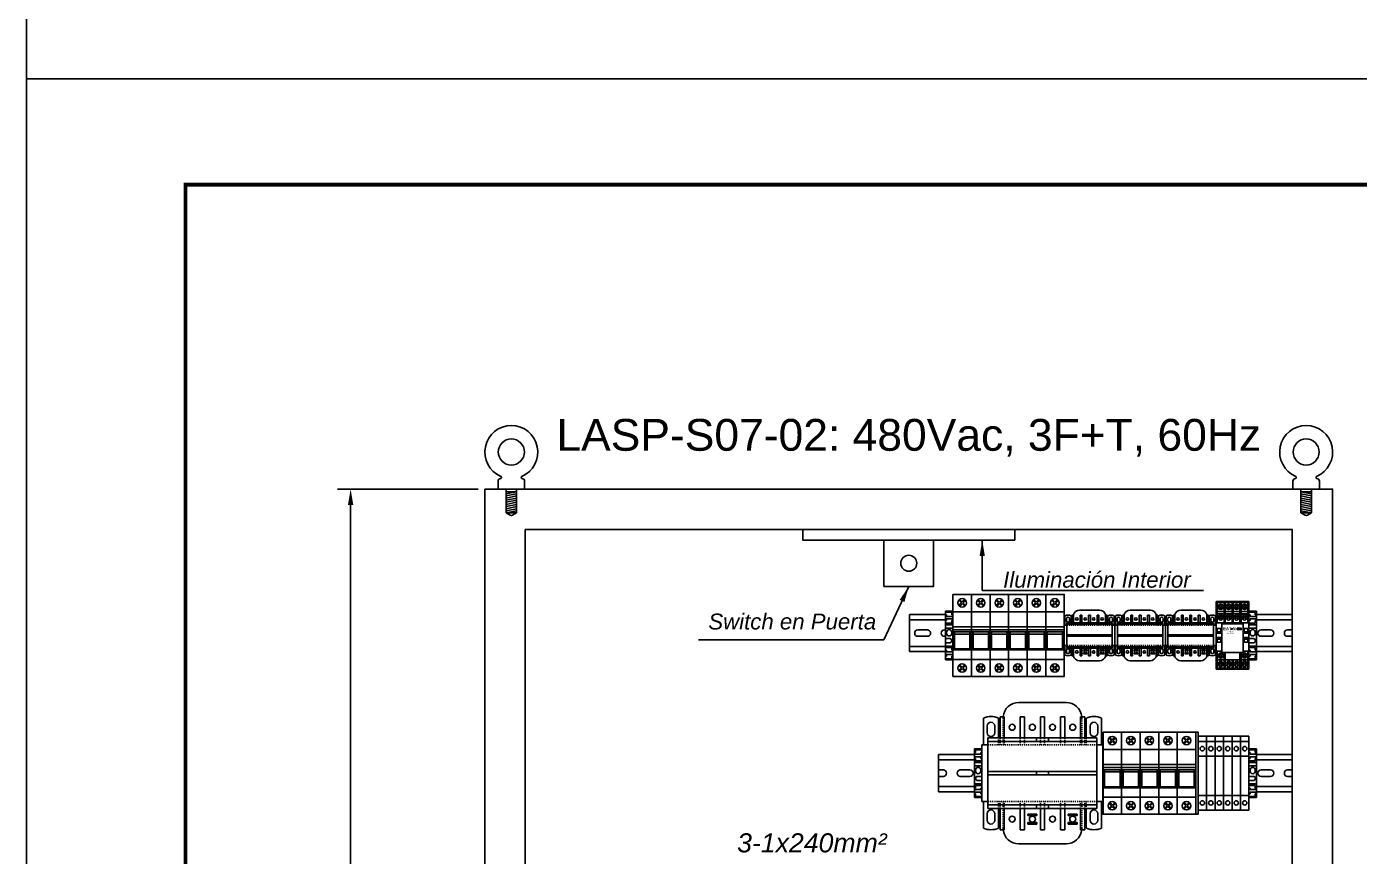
# Model space of a CAD drawing. Header units: millimetres. Extents: x 0 to 840, y -1485 to 297.
# Drawn here: x 0 to 125.8, y -370.4 to -292.1 of the extents above; entities that cross this region are included whole.
import ezdxf

# ---------------------------------------------------------------- set-up
doc = ezdxf.new("R2010")
doc.units = ezdxf.units.MM
doc.linetypes.add('HIDDEN', pattern=[0.2, 0.1, -0.1])
for name, color, linetype in [('DEFAULT_2', 8, 'HIDDEN'), ('L_COTAS', 2, 'Continuous'), ('MEMBRETE', 7, 'Continuous')]:
    doc.layers.add(name, color=color, linetype=linetype)
doc.styles.get("Standard").update_dxf_attribs({"font": 'arial.ttf'})
doc.styles.add('TEXTOS', font='ariali.ttf')
doc.dimstyles.new('FLECHA_ESC50', dxfattribs={"dimscale": 0.05, "dimtxt": 1.8, "dimasz": 2, "dimexe": 2, "dimexo": 4, "dimgap": 1, "dimtad": 1, "dimzin": 4, "dimdsep": 46, "dimtxsty": 'TEXTOS', "dimcen": 0, "dimclrd": 256, "dimclre": 256, "dimclrt": 2, "dimadec": 0, "dimazin": 0, "dimtfac": 1, "dimtdec": 4, "dimtmove": 1, "dimatfit": 3, "dimfxl": 1, "dimtvp": 1, "dimtolj": 1, "dimtzin": 0, "dimarcsym": 0})
doc.dimstyles.new('ISO-25$0', dxfattribs={"dimscale": 0, "dimtxt": 30, "dimasz": 25, "dimexe": 10, "dimexo": 20, "dimtad": 0, "dimtoh": 1, "dimdec": 4, "dimdsep": 46, "dimtxsty": 'Standard', "dimcen": 2.5, "dimclrd": 1, "dimclre": 1, "dimclrt": 3, "dimadec": 0, "dimazin": 0, "dimtfac": 1, "dimtdec": 4, "dimtmove": 0, "dimatfit": 3, "dimfxl": 1, "dimtvp": 1, "dimtolj": 1, "dimtzin": 0, "dimarcsym": 0})

# ---------------------------------------------------------------- blocks, each defined once
blk = doc.blocks.new('*D99')
at = {"layer": 'Defpoints', "color": 0, "transparency": 16777216}
for p in [(43.24, -335.73), (30.57, -535.73), (43.24, -535.73)]:
    blk.add_point(p, dxfattribs=at)
at = {"layer": 'L_COTAS', "color": 0, "lineweight": -2, "transparency": 16777216}
for p, q in [((42.61, -335.73), (29.32, -335.73)), ((30.57, -337.23), (30.57, -534.23)), ((42.61, -535.73), (29.32, -535.73))]:
    blk.add_line(p, q, dxfattribs=at)
at = {"layer": 'L_COTAS', "color": 0, "transparency": 16777216}
for points in [[(30.32, -337.23), (30.82, -337.23), (30.57, -335.73)], [(30.32, -534.23), (30.82, -534.23), (30.57, -535.73)]]:
    blk.add_solid(points, dxfattribs=at)
at = {"layer": 'L_COTAS', "color": 0, "transparency": 16777216, "insert": (29.04, -435.73), "char_height": 2, "attachment_point": 5, "rotation": 90, "style": 'TEXTOS'}
blk.add_mtext('2000mm', dxfattribs=at)
blk = doc.blocks.new('CANCAMO_8')
at = {"color": 2}
for p, q in [((-1.25, 0.75), (-1.25, 0)), ((-1.25, 0), (1.25, 0)), ((1.25, 0), (1.25, 0.75))]:
    blk.add_line(p, q, dxfattribs=at)
at = {"color": 3}
for p, q in [((-0.5, 0), (-0.5, -2.25)), ((0.5, 0), (0.5, -2.25)), ((-0.5, -0.25), (0.5, -0.25)), ((-0.5, -0.45), (0.5, -0.25)), ((-0.5, -0.65), (0.5, -0.45)), ((-0.5, -0.85), (0.5, -0.65)), ((-0.5, -1.05), (0.5, -0.85)), ((-0.5, -1.25), (0.5, -1.05)), ((-0.5, -1.45), (0.5, -1.25)), ((-0.5, -1.65), (0.5, -1.45)), ((-0.5, -1.85), (0.5, -1.65)), ((-0.5, -2.05), (0.5, -1.85)), ((-0.5, -2.25), (0.5, -2.05)), ((-0.5, -2.25), (0.5, -2.25)), ((-0.5, -2.25), (-0.11, -2.47)), ((0.11, -2.47), (0.5, -2.25))]:
    blk.add_line(p, q, dxfattribs=at)
at = {"color": 2}
blk.add_circle((0, 3.5), 1.23, dxfattribs=at)
for centre, radius, start, end in [((0, 3.5), 2.5, 293.2203, 246.7797), ((-1, 0.75), 0.25, 90, 180), ((-1.04, 1.1), 0.111, 289.3515, 70.6485), ((1.04, 1.1), 0.111, 109.3515, 250.6485), ((1, 0.75), 0.25, 0, 90)]:
    blk.add_arc(centre, radius, start, end, dxfattribs=at)
at = {"color": 3}
blk.add_arc((0, -2.25), 0.25, 243.4349, 296.5651, dxfattribs=at)
blk = doc.blocks.new('Fusible PMF')
for p, q in [((-0.32, 7.2), (-0.07, 6.95)), ((-0.07, 6.95), (-0.27, 6.75)), ((-0.27, 6.75), (-0.2, 6.68)), ((-0.25, 7.27), (0, 7.02)), ((0, 6.88), (-0.2, 6.68)), ((0.2, 7.22), (0, 7.02)), ((0, 6.88), (0.25, 6.63)), ((0.27, 7.15), (0.07, 6.95)), ((0.07, 6.95), (0.32, 6.7)), ((0.2, 7.22), (0.27, 7.15)), ((-0.32, 0.55), (-0.07, 0.8)), ((-0.27, 1), (-0.2, 1.07)), ((-0.07, 0.8), (-0.27, 1)), ((-0.25, 0.48), (0, 0.73)), ((0, 0.87), (-0.2, 1.07)), ((0, 0.87), (0.25, 1.12)), ((0.2, 0.53), (0, 0.73)), ((0.07, 0.8), (0.32, 1.05)), ((0.27, 0.6), (0.07, 0.8)), ((0.2, 0.53), (0.27, 0.6))]:
    blk.add_line(p, q)
at = {"color": 4}
for p, q in [((0.88, 4.4), (-0.87, 4.4)), ((0.88, 4.2), (-0.87, 4.2)), ((-0.72, 2.5), (-0.72, 4.2)), ((0.73, 4), (-0.72, 4)), ((0.73, 2.5), (0.73, 4.2)), ((0.73, 2.6), (-0.72, 2.6)), ((0.88, 2.5), (-0.87, 2.5))]:
    blk.add_line(p, q, dxfattribs=at)
blk.add_lwpolyline([(-0.87, 7.75), (0.88, 7.75), (0.88, 0), (-0.87, 0)], close=True)
at = {"color": 5}
blk.add_lwpolyline([(-0.87, 6.1), (0.88, 6.1), (0.88, 4.7), (-0.87, 4.7)], close=True, dxfattribs=at)
at = {"color": 4}
blk.add_lwpolyline([(-0.87, 4.7), (0.88, 4.7), (0.88, 1.6), (-0.87, 1.6)], close=True, dxfattribs=at)
for centre in [(0, 6.95), (0, 0.8)]:
    blk.add_circle(centre, 0.4)
blk = doc.blocks.new('BORNE SECCIONABLE')
for p, q in [((-0.4, 0), (-0.4, 7)), ((-0.4, 7), (0.4, 7)), ((-0.4, 6.5), (0.4, 6.5)), ((0.4, 7), (0.4, 0)), ((0.4, 5.11), (-0.4, 5.11)), ((-0.4, 1.39), (0.4, 1.39)), ((0.4, 0), (-0.4, 0))]:
    blk.add_line(p, q)
for centre in [(0, 5.81), (0, 0.69)]:
    blk.add_circle(centre, 0.208)
blk = doc.blocks.new('TOPE JXBs-BF')
for p, q in [((-0.35, 0), (-0.35, 4.6)), ((0.35, 4.6), (-0.35, 4.6)), ((0.35, 4.6), (-0.35, 4.6)), ((0.25, 4.5), (-0.35, 4.5)), ((-0.25, 4.25), (-0.35, 4.25)), ((-0.25, 4.25), (-0.25, 4.1)), ((0.35, 4.1), (-0.25, 4.1)), ((0.35, 3.85), (-0.25, 3.85)), ((-0.25, 3.85), (-0.25, 3.7)), ((0.25, 4.25), (0.25, 4.5)), ((0.35, 4.25), (0.25, 4.25)), ((0.35, 0), (0.35, 4.6)), ((-0.25, 3.7), (-0.35, 3.7)), ((0.25, 3.45), (-0.35, 3.45)), ((0.35, 3.3), (-0.35, 3.3)), ((0.35, 3), (-0.35, 3)), ((0.35, 3.7), (0.25, 3.7)), ((0.25, 3.7), (0.25, 3.45)), ((0.05, 2), (-0.35, 2)), ((0.05, 1.6), (-0.35, 1.6)), ((0.35, 1.3), (-0.35, 1.3)), ((0.25, 1.15), (-0.35, 1.15)), ((-0.25, 0.9), (-0.35, 0.9)), ((-0.25, 0.35), (-0.35, 0.35)), ((0.25, 0.1), (-0.35, 0.1)), ((0.35, 0), (-0.35, 0)), ((-0.25, 0.75), (-0.25, 0.9)), ((0.35, 0.75), (-0.25, 0.75)), ((0.35, 0.5), (-0.25, 0.5)), ((-0.25, 0.35), (-0.25, 0.5)), ((0.25, 0.9), (0.25, 1.15)), ((0.35, 0.9), (0.25, 0.9)), ((0.35, 0.35), (0.25, 0.35)), ((0.25, 0.35), (0.25, 0.1))]:
    blk.add_line(p, q)
blk.add_arc((0.05, 1.8), 0.2, 270, 90)
blk.add_ellipse((0, 2.55), major_axis=(0, -0.3), ratio=0.833333)
blk = doc.blocks.new('c0100e2a-F')
for p, q in [((2.23, 13.33), (-2.23, 13.33)), ((-5.57, 11.85), (-5.57, 9.33)), ((-4.14, 10), (-4.14, 11.85)), ((-4, 12), (-4, 10)), ((-3.6, 12), (-4, 12)), ((-3.6, 10), (-3.6, 12)), ((-2.1, 12), (-2.1, 10)), ((-1.7, 12), (-2.1, 12)), ((-1.7, 10), (-1.7, 12)), ((-0.2, 12), (-0.2, 10)), ((0.2, 12), (-0.2, 12)), ((0.2, 10), (0.2, 12)), ((1.7, 12), (1.7, 10)), ((2.1, 12), (1.7, 12)), ((2.1, 10), (2.1, 12)), ((3.6, 12), (3.6, 10)), ((4, 12), (3.6, 12)), ((4, 10), (4, 12)), ((4.14, 11.85), (4.14, 10)), ((5.57, 9.33), (5.57, 11.85)), ((-5.21, 10.49), (-5.21, 11.11)), ((-4.5, 11.11), (-4.5, 10.49)), ((4.5, 10.49), (4.5, 11.11)), ((5.21, 11.11), (5.21, 10.49)), ((-5.71, 9.33), (-5.71, 4)), ((-5.71, 9.33), (-5.14, 9.33)), ((-5.14, 10), (-5.14, 3.33)), ((-5.14, 10), (5.14, 10)), ((-5.14, 9.67), (5.14, 9.67)), ((-0.57, 10), (-0.57, 9.67)), ((0.57, 10), (0.57, 9.67)), ((5.14, 10), (5.14, 3.33)), ((5.14, 9.33), (5.71, 9.33)), ((5.71, 9.33), (5.71, 4)), ((-5.14, 6.83), (5.14, 6.83)), ((-5.14, 6.5), (5.14, 6.5)), ((-0.57, 6.83), (-0.57, 6.5)), ((0.57, 6.83), (0.57, 6.5)), ((-5.71, 4), (-5.14, 4)), ((-5.57, 4), (-5.57, 1.48)), ((5.14, 4), (5.71, 4)), ((5.57, 1.48), (5.57, 4)), ((-5.21, 2.22), (-5.21, 2.84)), ((-5.14, 3.67), (5.14, 3.67)), ((-5.14, 3.33), (5.14, 3.33)), ((-4.5, 2.84), (-4.5, 2.22)), ((-4.14, 1.48), (-4.14, 3.33)), ((-4, 3.33), (-4, 1.33)), ((-3.6, 1.33), (-3.6, 3.33)), ((-2.1, 3.33), (-2.1, 1.33)), ((-1.7, 1.33), (-1.7, 3.33)), ((-1.38, 2.79), (-0.52, 2.79)), ((-1.38, 2.79), (-1.38, 2.74)), ((-1.38, 2.78), (-0.52, 2.78)), ((-1.38, 2.72), (-0.52, 2.72)), ((-1.38, 2.72), (-1.38, 2.66)), ((-1.38, 2.69), (-0.52, 2.69)), ((-1.38, 2.67), (-0.52, 2.67)), ((-1.38, 2.66), (-0.52, 2.66)), ((-0.57, 3.67), (-0.57, 3.33)), ((-0.52, 2.79), (-0.52, 2.66)), ((-0.2, 3.33), (-0.2, 1.33)), ((0.2, 1.33), (0.2, 3.33)), ((0.57, 3.67), (0.57, 3.33)), ((1.7, 3.33), (1.7, 1.33)), ((2.1, 1.33), (2.1, 3.33)), ((2.43, 2.79), (3.29, 2.79)), ((2.43, 2.79), (2.43, 2.74)), ((2.43, 2.78), (3.29, 2.78)), ((2.43, 2.72), (3.29, 2.72)), ((2.43, 2.72), (2.43, 2.66)), ((2.43, 2.69), (3.29, 2.69)), ((2.43, 2.67), (3.29, 2.67)), ((2.43, 2.66), (3.29, 2.66)), ((3.29, 2.79), (3.29, 2.66)), ((3.6, 3.33), (3.6, 1.33)), ((4, 1.33), (4, 3.33)), ((4.14, 3.33), (4.14, 1.48)), ((4.5, 2.22), (4.5, 2.84)), ((5.21, 2.84), (5.21, 2.22)), ((-4, 1.33), (-3.6, 1.33)), ((-2.1, 1.33), (-1.7, 1.33)), ((-1.38, 2.01), (-0.52, 2.01)), ((-1.38, 2.01), (-1.38, 1.87)), ((-1.38, 1.99), (-0.52, 1.99)), ((-1.38, 1.98), (-0.52, 1.98)), ((-1.38, 1.95), (-0.52, 1.95)), ((-1.38, 1.89), (-0.52, 1.89)), ((-1.38, 1.87), (-0.52, 1.87)), ((-0.52, 2.01), (-0.52, 1.87)), ((-0.2, 1.33), (0.2, 1.33)), ((1.7, 1.33), (2.1, 1.33)), ((2.43, 2.01), (3.29, 2.01)), ((2.43, 2.01), (2.43, 1.87)), ((2.43, 1.99), (3.29, 1.99)), ((2.43, 1.98), (3.29, 1.98)), ((2.43, 1.95), (3.29, 1.95)), ((2.43, 1.89), (3.29, 1.89)), ((2.43, 1.87), (3.29, 1.87)), ((3.29, 2.01), (3.29, 1.87)), ((3.6, 1.33), (4, 1.33)), ((-2.23, 0), (2.23, 0))]:
    blk.add_line(p, q)
at = {"color": 40}
for centre in [(-2.86, 11), (-0.95, 11), (0.95, 11), (2.86, 11), (-2.86, 2.33), (-0.95, 2.33), (0.95, 2.33), (2.86, 2.33)]:
    blk.add_circle(centre, 0.286, dxfattribs=at)
for centre, radius, start, end in [((-2.23, 11.85), 1.49, 90, 174.1132), ((2.23, 11.85), 1.49, 5.8868, 90), ((-4.86, 10.22), 1.79, 66.4218, 113.5782), ((-4.86, 11.11), 0.357, 0, 180), ((4.86, 10.22), 1.79, 66.4218, 113.5782), ((4.86, 11.11), 0.357, 0, 180), ((-4.86, 10.49), 0.357, 180, 0), ((4.86, 10.49), 0.357, 180, 0), ((-4.86, 2.84), 0.357, 0, 180), ((4.86, 2.84), 0.357, 0, 180), ((-4.86, 3.12), 1.79, 246.4218, 293.5782), ((-4.86, 2.22), 0.357, 180, 0), ((-2.23, 1.49), 1.49, 185.8868, 270), ((2.23, 1.49), 1.49, 270, 354.1132), ((4.86, 3.12), 1.79, 246.4218, 293.5782), ((4.86, 2.22), 0.357, 180, 0)]:
    blk.add_arc(centre, radius, start, end)
at = {"layer": 'DEFAULT_2'}
for p, q in [((-3.71, 11.85), (-3.71, 9.33)), ((3.71, 9.33), (3.71, 11.85)), ((-5.14, 9.33), (5.14, 9.33)), ((-4.14, 9.33), (-4.14, 10)), ((-4, 10), (-4, 9.33)), ((-3.6, 10), (-3.6, 9.33)), ((-2.1, 10), (-2.1, 9.33)), ((-1.7, 10), (-1.7, 9.33)), ((-0.2, 10), (-0.2, 9.33)), ((0.2, 10), (0.2, 9.33)), ((1.7, 10), (1.7, 9.33)), ((2.1, 10), (2.1, 9.33)), ((3.6, 10), (3.6, 9.33)), ((4, 10), (4, 9.33)), ((4.14, 10), (4.14, 9.33)), ((-5.14, 4), (5.14, 4)), ((-4.14, 3.33), (-4.14, 4)), ((-4, 3.33), (-4, 4)), ((-3.71, 4), (-3.71, 1.49)), ((-3.6, 3.33), (-3.6, 4)), ((-2.1, 3.33), (-2.1, 4)), ((-1.7, 3.33), (-1.7, 4)), ((-0.2, 3.33), (-0.2, 4)), ((0.2, 3.33), (0.2, 4)), ((1.7, 3.33), (1.7, 4)), ((2.1, 3.33), (2.1, 4)), ((3.6, 3.33), (3.6, 4)), ((3.71, 1.49), (3.71, 4)), ((4, 3.33), (4, 4)), ((4.14, 4), (4.14, 3.33)), ((-1.38, 2.75), (-0.52, 2.75)), ((-1.38, 2.74), (-1.38, 2.72)), ((-1.38, 2.72), (-0.52, 2.72)), ((-1.38, 2.71), (-0.52, 2.71)), ((-1.38, 2.69), (-0.52, 2.69)), ((2.43, 2.75), (3.29, 2.75)), ((2.43, 2.74), (2.43, 2.72)), ((2.43, 2.72), (3.29, 2.72)), ((2.43, 2.71), (3.29, 2.71)), ((2.43, 2.69), (3.29, 2.69)), ((-1.38, 1.97), (-0.52, 1.97)), ((-1.38, 1.96), (-0.52, 1.96)), ((-1.38, 1.95), (-0.52, 1.95)), ((-1.38, 1.92), (-0.52, 1.92)), ((2.43, 1.97), (3.29, 1.97)), ((2.43, 1.96), (3.29, 1.96)), ((2.43, 1.95), (3.29, 1.95)), ((2.43, 1.92), (3.29, 1.92))]:
    blk.add_line(p, q, dxfattribs=at)
for centre, start, end in [((-2.23, 11.85), 174.1132, 180), ((2.23, 11.85), 0, 5.8868), ((-2.23, 1.49), 180, 185.8868), ((2.23, 1.49), 354.1132, 0)]:
    blk.add_arc(centre, 1.49, start, end, dxfattribs=at)
blk = doc.blocks.new('c0050e2afb-P')
for p, q in [((-3.71, 6.76), (-3.71, 5.33)), ((-3.48, 6.03), (-3.48, 6.32)), ((-3, 6.32), (-3, 6.03)), ((-2.76, 5.71), (-2.76, 6.76)), ((-2.67, 6.86), (-2.67, 5.71)), ((-2.4, 6.86), (-2.67, 6.86)), ((-2.4, 5.71), (-2.4, 6.86)), ((1.49, 7.62), (-1.49, 7.62)), ((-1.4, 6.86), (-1.4, 5.71)), ((-1.13, 6.86), (-1.4, 6.86)), ((-1.13, 5.71), (-1.13, 6.86)), ((-0.13, 6.86), (-0.13, 5.71)), ((0.13, 6.86), (-0.13, 6.86)), ((0.13, 5.71), (0.13, 6.86)), ((1.13, 6.86), (1.13, 5.71)), ((1.4, 6.86), (1.13, 6.86)), ((1.4, 5.71), (1.4, 6.86)), ((2.4, 6.86), (2.4, 5.71)), ((2.67, 6.86), (2.4, 6.86)), ((2.67, 5.71), (2.67, 6.86)), ((2.76, 6.76), (2.76, 5.71)), ((3, 6.03), (3, 6.32)), ((3.48, 6.32), (3.48, 6.03)), ((3.71, 5.33), (3.71, 6.76)), ((-3.81, 5.33), (-3.81, 2.29)), ((-3.81, 5.33), (-3.43, 5.33)), ((-3.43, 5.71), (-3.43, 1.9)), ((-3.43, 5.71), (3.43, 5.71)), ((-3.43, 5.52), (3.43, 5.52)), ((-0.38, 5.71), (-0.38, 5.52)), ((0.38, 5.71), (0.38, 5.52)), ((3.43, 5.71), (3.43, 1.9)), ((3.43, 5.33), (3.81, 5.33)), ((3.81, 5.33), (3.81, 2.29)), ((-3.81, 2.29), (-3.43, 2.29)), ((-3.71, 2.29), (-3.71, 0.86)), ((-3.43, 3.91), (3.43, 3.91)), ((-3.43, 3.71), (3.43, 3.71)), ((-3.43, 2.1), (3.43, 2.1)), ((-0.38, 3.91), (-0.38, 3.71)), ((-0.38, 2.1), (-0.38, 1.9)), ((0.38, 3.91), (0.38, 3.71)), ((0.38, 2.1), (0.38, 1.9)), ((3.43, 2.29), (3.81, 2.29)), ((3.71, 0.86), (3.71, 2.29)), ((-3.48, 1.3), (-3.48, 1.59)), ((-3.43, 1.9), (3.43, 1.9)), ((-3, 1.59), (-3, 1.3)), ((-2.76, 0.86), (-2.76, 1.9)), ((-2.67, 1.9), (-2.67, 0.76)), ((-2.67, 0.76), (-2.4, 0.76)), ((-2.4, 0.76), (-2.4, 1.9)), ((-1.49, 0), (1.49, 0)), ((-1.4, 1.9), (-1.4, 0.76)), ((-1.4, 0.76), (-1.13, 0.76)), ((-1.13, 0.76), (-1.13, 1.9)), ((-0.92, 1.65), (-0.35, 1.65)), ((-0.92, 1.65), (-0.92, 1.55)), ((-0.92, 1.63), (-0.35, 1.63)), ((-0.92, 1.59), (-0.35, 1.59)), ((-0.92, 1.57), (-0.35, 1.57)), ((-0.92, 1.56), (-0.35, 1.56)), ((-0.92, 1.55), (-0.35, 1.55)), ((-0.92, 1.11), (-0.35, 1.11)), ((-0.92, 1.11), (-0.92, 1.11)), ((-0.92, 1.1), (-0.35, 1.1)), ((-0.92, 1.1), (-0.35, 1.1)), ((-0.92, 1.1), (-0.92, 1.02)), ((-0.92, 1.08), (-0.35, 1.08)), ((-0.92, 1.04), (-0.35, 1.04)), ((-0.92, 1.02), (-0.35, 1.02)), ((-0.35, 1.65), (-0.35, 1.56)), ((-0.35, 1.56), (-0.35, 1.55)), ((-0.35, 1.11), (-0.35, 1.02)), ((-0.13, 1.9), (-0.13, 0.76)), ((-0.13, 0.76), (0.13, 0.76)), ((0.13, 0.76), (0.13, 1.9)), ((1.13, 1.9), (1.13, 0.76)), ((1.13, 0.76), (1.4, 0.76)), ((1.4, 0.76), (1.4, 1.9)), ((1.62, 1.65), (2.19, 1.65)), ((1.62, 1.65), (1.62, 1.55)), ((1.62, 1.63), (2.19, 1.63)), ((1.62, 1.59), (2.19, 1.59)), ((1.62, 1.57), (2.19, 1.57)), ((1.62, 1.56), (2.19, 1.56)), ((1.62, 1.55), (2.19, 1.55)), ((1.62, 1.11), (2.19, 1.11)), ((1.62, 1.11), (1.62, 1.11)), ((1.62, 1.1), (2.19, 1.1)), ((1.62, 1.1), (2.19, 1.1)), ((1.62, 1.1), (1.62, 1.02)), ((1.62, 1.08), (2.19, 1.08)), ((1.62, 1.04), (2.19, 1.04)), ((1.62, 1.02), (2.19, 1.02)), ((2.19, 1.65), (2.19, 1.56)), ((2.19, 1.56), (2.19, 1.55)), ((2.19, 1.11), (2.19, 1.02)), ((2.4, 1.9), (2.4, 0.76)), ((2.4, 0.76), (2.67, 0.76)), ((2.67, 0.76), (2.67, 1.9)), ((2.76, 1.9), (2.76, 0.86)), ((3, 1.3), (3, 1.59)), ((3.48, 1.59), (3.48, 1.3))]:
    blk.add_line(p, q)
at = {"color": 40}
for centre in [(-1.91, 6.29), (-0.64, 6.29), (0.63, 6.29), (1.9, 6.29), (-1.91, 1.33), (-0.64, 1.33), (0.63, 1.33), (1.9, 1.33)]:
    blk.add_circle(centre, 0.191, dxfattribs=at)
for centre, radius, start, end in [((-3.24, 5.67), 1.19, 66.4218, 113.5782), ((-3.24, 6.32), 0.238, 0, 180), ((-3.24, 6.03), 0.238, 180, 0), ((-1.49, 6.63), 0.991, 90, 166.6576), ((1.49, 6.63), 0.991, 13.3424, 90), ((3.24, 5.67), 1.19, 66.4218, 113.5782), ((3.24, 6.32), 0.238, 0, 180), ((3.24, 6.03), 0.238, 180, 0), ((-3.24, 1.95), 1.19, 246.4218, 293.5782), ((-3.24, 1.59), 0.238, 0, 180), ((-3.24, 1.3), 0.238, 180, 0), ((-1.49, 0.99), 0.991, 193.3424, 270), ((1.49, 0.99), 0.991, 270, 346.6576), ((3.24, 1.95), 1.19, 246.4218, 293.5782), ((3.24, 1.59), 0.238, 0, 180), ((3.24, 1.3), 0.238, 180, 0)]:
    blk.add_arc(centre, radius, start, end)
at = {"layer": 'DEFAULT_2'}
for p, q in [((-2.48, 6.63), (-2.48, 5.33)), ((2.48, 5.33), (2.48, 6.63)), ((-3.43, 5.33), (3.43, 5.33)), ((-2.76, 5.33), (-2.76, 5.71)), ((-2.67, 5.71), (-2.67, 5.33)), ((-2.4, 5.71), (-2.4, 5.33)), ((-1.4, 5.71), (-1.4, 5.33)), ((-1.13, 5.71), (-1.13, 5.33)), ((-0.13, 5.71), (-0.13, 5.33)), ((0.13, 5.71), (0.13, 5.33)), ((1.13, 5.71), (1.13, 5.33)), ((1.4, 5.71), (1.4, 5.33)), ((2.4, 5.71), (2.4, 5.33)), ((2.67, 5.71), (2.67, 5.33)), ((2.76, 5.71), (2.76, 5.33)), ((-3.43, 2.29), (3.43, 2.29)), ((-2.76, 1.9), (-2.76, 2.29)), ((-2.67, 1.9), (-2.67, 2.29)), ((-2.48, 2.29), (-2.48, 0.99)), ((-2.4, 1.9), (-2.4, 2.29)), ((-1.4, 1.9), (-1.4, 2.29)), ((-1.13, 1.9), (-1.13, 2.29)), ((-0.13, 1.9), (-0.13, 2.29)), ((0.13, 1.9), (0.13, 2.29)), ((1.13, 1.9), (1.13, 2.29)), ((1.4, 1.9), (1.4, 2.29)), ((2.4, 1.9), (2.4, 2.29)), ((2.48, 0.99), (2.48, 2.29)), ((2.67, 1.9), (2.67, 2.29)), ((2.76, 2.29), (2.76, 1.9)), ((-0.92, 1.61), (-0.35, 1.61)), ((-0.92, 1.6), (-0.35, 1.6)), ((-0.92, 1.58), (-0.35, 1.58)), ((-0.92, 1.11), (-0.92, 1.1)), ((-0.92, 1.09), (-0.35, 1.09)), ((-0.92, 1.07), (-0.35, 1.07)), ((-0.92, 1.06), (-0.35, 1.06)), ((-0.35, 1.56), (-0.35, 1.56)), ((1.62, 1.61), (2.19, 1.61)), ((1.62, 1.6), (2.19, 1.6)), ((1.62, 1.58), (2.19, 1.58)), ((1.62, 1.11), (1.62, 1.1)), ((1.62, 1.09), (2.19, 1.09)), ((1.62, 1.07), (2.19, 1.07)), ((1.62, 1.06), (2.19, 1.06)), ((2.19, 1.56), (2.19, 1.56))]:
    blk.add_line(p, q, dxfattribs=at)
for centre, start, end in [((-1.49, 6.63), 166.6576, 180), ((1.49, 6.63), 0, 13.3424), ((-1.49, 0.99), 180, 193.3424), ((1.49, 0.99), 346.6576, 0)]:
    blk.add_arc(centre, 0.991, start, end, dxfattribs=at)
blk = doc.blocks.new('D2PR2B')
h = blk.add_hatch(color=256)
edge = h.paths.add_edge_path()
edge.add_arc((-0.05, 3.81), 0.0338, 0, 360)
for p, q in [((-1.55, 6.4), (-1.55, 3.4)), ((1.55, 6.4), (-1.55, 6.4)), ((1.48, 6.4), (-1.47, 6.4)), ((-1.47, 6.4), (1.48, 6.4)), ((-1.45, 4.4), (-1.45, 6.4)), ((-0.8, 6.3), (-1.45, 6.3)), ((-0.8, 4.4), (-0.8, 6.4)), ((-0.8, 6.3), (-0.7, 6.3)), ((-0.7, 4.4), (-0.7, 6.4)), ((-0.05, 6.3), (-0.7, 6.3)), ((-0.05, 4.4), (-0.05, 6.4)), ((0.05, 4.4), (0.05, 6.4)), ((0.7, 6.3), (0.05, 6.3)), ((0.7, 4.4), (0.7, 6.4)), ((0.8, 4.4), (0.8, 6.4)), ((1.45, 6.3), (0.8, 6.3)), ((1.45, 4.4), (1.45, 6.4)), ((1.55, 3.4), (1.55, 6.4)), ((-1.55, 5.45), (1.55, 5.45)), ((-1.45, 5.25), (-0.8, 5.25)), ((-1.32, 6.05), (-1.17, 5.9)), ((-1.32, 5.05), (-1.17, 4.9)), ((-1.17, 5.9), (-1.31, 5.77)), ((-1.31, 5.77), (-1.26, 5.72)), ((-1.28, 6.1), (-1.12, 5.95)), ((-1.28, 5.1), (-1.12, 4.95)), ((-1.12, 5.85), (-1.26, 5.72)), ((-0.99, 6.08), (-1.12, 5.95)), ((-1.12, 5.85), (-0.97, 5.7)), ((-0.99, 5.08), (-1.12, 4.95)), ((-0.94, 6.03), (-1.08, 5.9)), ((-1.08, 5.9), (-0.93, 5.75)), ((-0.94, 5.03), (-1.08, 4.9)), ((-0.99, 6.08), (-0.94, 6.03)), ((-0.99, 5.08), (-0.94, 5.03)), ((-0.7, 5.25), (-0.05, 5.25)), ((-0.57, 6.05), (-0.42, 5.9)), ((-0.57, 5.05), (-0.42, 4.9)), ((-0.42, 5.9), (-0.56, 5.77)), ((-0.56, 5.77), (-0.51, 5.72)), ((-0.53, 6.1), (-0.37, 5.95)), ((-0.53, 5.1), (-0.37, 4.95)), ((-0.37, 5.85), (-0.51, 5.72)), ((-0.24, 6.08), (-0.37, 5.95)), ((-0.37, 5.85), (-0.22, 5.7)), ((-0.24, 5.08), (-0.37, 4.95)), ((-0.19, 6.03), (-0.33, 5.9)), ((-0.33, 5.9), (-0.18, 5.75)), ((-0.19, 5.03), (-0.33, 4.9)), ((-0.24, 6.08), (-0.19, 6.03)), ((-0.24, 5.08), (-0.19, 5.03)), ((0.05, 5.25), (0.7, 5.25)), ((0.18, 6.05), (0.33, 5.9)), ((0.18, 5.05), (0.33, 4.9)), ((0.33, 5.9), (0.19, 5.77)), ((0.19, 5.77), (0.24, 5.72)), ((0.22, 6.1), (0.38, 5.95)), ((0.22, 5.1), (0.38, 4.95)), ((0.38, 5.85), (0.24, 5.72)), ((0.51, 6.08), (0.38, 5.95)), ((0.38, 5.85), (0.53, 5.7)), ((0.51, 5.08), (0.38, 4.95)), ((0.56, 6.03), (0.42, 5.9)), ((0.42, 5.9), (0.57, 5.75)), ((0.56, 5.03), (0.42, 4.9)), ((0.51, 6.08), (0.56, 6.03)), ((0.51, 5.08), (0.56, 5.03)), ((0.8, 5.25), (1.45, 5.25)), ((0.93, 6.05), (1.08, 5.9)), ((0.93, 5.05), (1.08, 4.9)), ((1.08, 5.9), (0.94, 5.77)), ((0.94, 5.77), (0.99, 5.72)), ((0.97, 6.1), (1.13, 5.95)), ((0.97, 5.1), (1.13, 4.95)), ((1.13, 5.85), (0.99, 5.72)), ((1.26, 6.08), (1.13, 5.95)), ((1.13, 5.85), (1.28, 5.7)), ((1.26, 5.08), (1.13, 4.95)), ((1.31, 6.03), (1.17, 5.9)), ((1.17, 5.9), (1.32, 5.75)), ((1.31, 5.03), (1.17, 4.9)), ((1.26, 6.08), (1.31, 6.03)), ((1.26, 5.08), (1.31, 5.03)), ((-1.55, 4.4), (1.55, 4.4)), ((-1.17, 4.9), (-1.31, 4.77)), ((-1.31, 4.77), (-1.26, 4.72)), ((-1.12, 4.85), (-1.26, 4.72)), ((-1.12, 4.85), (-0.97, 4.7)), ((-1.08, 4.9), (-0.93, 4.75)), ((-0.42, 4.9), (-0.56, 4.77)), ((-0.56, 4.77), (-0.51, 4.72)), ((-0.37, 4.85), (-0.51, 4.72)), ((-0.37, 4.85), (-0.22, 4.7)), ((-0.33, 4.9), (-0.18, 4.75)), ((0.33, 4.9), (0.19, 4.77)), ((0.19, 4.77), (0.24, 4.72)), ((0.38, 4.85), (0.24, 4.72)), ((0.38, 4.85), (0.53, 4.7)), ((0.42, 4.9), (0.57, 4.75)), ((1.08, 4.9), (0.94, 4.77)), ((0.94, 4.77), (0.99, 4.72)), ((1.13, 4.85), (0.99, 4.72)), ((1.13, 4.85), (1.28, 4.7)), ((1.17, 4.9), (1.32, 4.75)), ((-1, 3.4), (-1.55, 3.4)), ((-1, 3), (-1.55, 3)), ((-1.55, 3), (-1.55, 0)), ((1, 3.4), (1.55, 3.4)), ((1, 3), (1.55, 3)), ((1.55, 0), (1.55, 3)), ((-1.55, 1.7), (-1, 1.7)), ((-1.45, 1.7), (-1.45, 0)), ((-1.32, 1.45), (-1.17, 1.3)), ((-1.17, 1.3), (-1.31, 1.17)), ((-1.28, 1.5), (-1.12, 1.35)), ((-0.99, 1.48), (-1.12, 1.35)), ((-0.94, 1.43), (-1.08, 1.3)), ((-1.08, 1.3), (-0.93, 1.15)), ((-0.99, 1.48), (-0.94, 1.43)), ((-0.8, 1.6), (-0.8, 0)), ((-0.7, 1.6), (-0.7, 0)), ((0.7, 1.6), (0.7, 0)), ((0.8, 1.6), (0.8, 0)), ((0.93, 1.45), (1.08, 1.3)), ((1.08, 1.3), (0.94, 1.17)), ((0.97, 1.5), (1.13, 1.35)), ((1, 1.7), (1.55, 1.7)), ((1.26, 1.48), (1.13, 1.35)), ((1.31, 1.43), (1.17, 1.3)), ((1.17, 1.3), (1.32, 1.15)), ((1.26, 1.48), (1.31, 1.43)), ((1.45, 1.7), (1.45, 0)), ((-1.55, 0.9), (1.55, 0.9)), ((1.55, 0), (-1.55, 0)), ((-0.8, 0.1), (-1.45, 0.1)), ((-1.32, 0.65), (-1.17, 0.5)), ((-1.31, 1.17), (-1.26, 1.12)), ((-1.17, 0.5), (-1.31, 0.37)), ((-1.31, 0.37), (-1.26, 0.32)), ((-1.28, 0.7), (-1.12, 0.55)), ((-1.12, 1.25), (-1.26, 1.12)), ((-1.12, 0.45), (-1.26, 0.32)), ((-1.12, 1.25), (-0.97, 1.1)), ((-0.99, 0.68), (-1.12, 0.55)), ((-1.12, 0.45), (-0.97, 0.3)), ((-0.94, 0.63), (-1.08, 0.5)), ((-1.08, 0.5), (-0.93, 0.35)), ((-0.99, 0.68), (-0.94, 0.63)), ((-0.05, 0.1), (-0.7, 0.1)), ((-0.57, 0.65), (-0.42, 0.5)), ((-0.42, 0.5), (-0.56, 0.37)), ((-0.56, 0.37), (-0.51, 0.32)), ((-0.53, 0.7), (-0.37, 0.55)), ((-0.37, 0.45), (-0.51, 0.32)), ((-0.24, 0.68), (-0.37, 0.55)), ((-0.37, 0.45), (-0.22, 0.3)), ((-0.19, 0.63), (-0.33, 0.5)), ((-0.33, 0.5), (-0.18, 0.35)), ((-0.24, 0.68), (-0.19, 0.63)), ((-0.05, 0.9), (-0.05, 0)), ((0.05, 0.9), (0.05, 0)), ((0.7, 0.1), (0.05, 0.1)), ((0.18, 0.65), (0.33, 0.5)), ((0.33, 0.5), (0.19, 0.37)), ((0.19, 0.37), (0.24, 0.32)), ((0.22, 0.7), (0.38, 0.55)), ((0.38, 0.45), (0.24, 0.32)), ((0.51, 0.68), (0.38, 0.55)), ((0.38, 0.45), (0.53, 0.3)), ((0.56, 0.63), (0.42, 0.5)), ((0.42, 0.5), (0.57, 0.35)), ((0.51, 0.68), (0.56, 0.63)), ((1.45, 0.1), (0.8, 0.1)), ((0.93, 0.65), (1.08, 0.5)), ((0.94, 1.17), (0.99, 1.12)), ((1.08, 0.5), (0.94, 0.37)), ((0.94, 0.37), (0.99, 0.32)), ((0.97, 0.7), (1.13, 0.55)), ((1.13, 1.25), (0.99, 1.12)), ((1.13, 0.45), (0.99, 0.32)), ((1.13, 1.25), (1.28, 1.1)), ((1.26, 0.68), (1.13, 0.55)), ((1.13, 0.45), (1.28, 0.3)), ((1.31, 0.63), (1.17, 0.5)), ((1.17, 0.5), (1.32, 0.35)), ((1.26, 0.68), (1.31, 0.63))]:
    blk.add_line(p, q)
for points in [[(-1.44, 3.85), (-1.11, 3.85), (-1.11, 3.54), (-1.44, 3.54)], [(0.45, 3.87), (0.83, 3.87), (0.83, 3.75), (0.45, 3.75)], [(1.44, 3.85), (1.11, 3.85), (1.11, 3.54), (1.44, 3.54)], [(-1.44, 2.55), (-1.11, 2.55), (-1.11, 2.86), (-1.44, 2.86)], [(1.44, 2.55), (1.11, 2.55), (1.11, 2.86), (1.44, 2.86)]]:
    blk.add_lwpolyline(points, close=True)
at = {"color": 4}
blk.add_lwpolyline([(-1, 4.3), (1, 4.3), (1, 1.6), (-1, 1.6)], close=True, dxfattribs=at)
for centre, radius in [((-1.12, 5.9), 0.25), ((-1.12, 4.9), 0.25), ((-0.37, 5.9), 0.25), ((-0.37, 4.9), 0.25), ((0.38, 5.9), 0.25), ((0.38, 4.9), 0.25), ((1.13, 5.9), 0.25), ((1.13, 4.9), 0.25), ((-0.05, 3.81), 0.0338), ((-1.12, 1.3), 0.25), ((1.13, 1.3), 0.25), ((-1.12, 0.5), 0.25), ((-0.37, 0.5), 0.25), ((0.38, 0.5), 0.25), ((1.13, 0.5), 0.25)]:
    blk.add_circle(centre, radius)
at = {"attachment_point": 6}
for s, insert, char_height, width in [('{\\fArial|b1|i0|c0|p34;EAT N}', (0.29, 3.83), 0.2794, 10.163), ('{\\fArial|b0|i0|c0|p34;D2PR2B}', (0.08, 3.54), 0.12, 10.9121), ('\\pxql;{\\fArial|b0|i0|c0|p34;240 VAC}', (0.6, 3.38), 0.12, 1.1682)]:
    blk.add_mtext(s, dxfattribs=dict(at, insert=insert, char_height=char_height, width=width))

msp = doc.modelspace()

# ---------------------------------------------------------------- linework, layer by layer
at = {"color": 4}
for p, q in [((83.3138, -347.5718), (86.702, -347.5718)), ((83.3138, -351.0718), (83.3138, -347.5718)), ((83.3138, -348.0718), (86.702, -348.0718)), ((119.4281, -347.5718), (116.0399, -347.5718)), ((119.4281, -348.0718), (116.0399, -348.0718)), ((83.3138, -350.5718), (86.702, -350.5718)), ((119.4281, -350.5718), (116.0399, -350.5718)), ((83.3138, -351.0718), (86.702, -351.0718)), ((119.4281, -351.0718), (116.0399, -351.0718)), ((86.0501, -360.7901), (89.4384, -360.7901)), ((86.0501, -364.2901), (86.0501, -360.7901)), ((119.4281, -360.7901), (116.0399, -360.7901)), ((86.0501, -361.2901), (89.4384, -361.2901)), ((119.4281, -361.2901), (116.0399, -361.2901)), ((86.0501, -363.7901), (89.4384, -363.7901)), ((86.0501, -364.2901), (89.4384, -364.2901)), ((119.4281, -363.7901), (116.0399, -363.7901)), ((119.4281, -364.2901), (116.0399, -364.2901))]:
    msp.add_line(p, q, dxfattribs=at)
for p, q in [((84.0981, -349.0218), (84.9981, -349.0218)), ((86.5981, -349.0218), (86.702, -349.0218)), ((117.3781, -349.0218), (116.4781, -349.0218)), ((118.9781, -349.0218), (119.4281, -349.0218)), ((84.0981, -349.6218), (84.9981, -349.6218)), ((86.5981, -349.6218), (86.702, -349.6218)), ((117.3781, -349.6218), (116.4781, -349.6218)), ((118.9781, -349.6218), (119.4281, -349.6218)), ((86.5001, -362.2401), (86.0501, -362.2401)), ((86.5001, -362.8401), (86.0501, -362.8401)), ((88.1001, -362.2401), (89.0001, -362.2401)), ((88.1001, -362.8401), (89.0001, -362.8401)), ((117.3781, -362.2401), (116.4781, -362.2401)), ((117.3781, -362.8401), (116.4781, -362.8401)), ((118.9781, -362.2401), (119.4281, -362.2401)), ((118.9781, -362.8401), (119.4281, -362.8401))]:
    msp.add_line(p, q)
for points in [[(0, -297), (420, -297), (420, 0), (0, 0)], [(0, -594), (420, -594), (420, -297), (0, -297)], [(110.3184, -358.6651), (110.5399, -358.6651), (110.5399, -366.4151), (110.3184, -366.4151)]]:
    msp.add_lwpolyline(points, close=True)
at = {"color": 5}
for points in [[(43.2381, -335.7301), (123.2381, -335.7301), (123.2381, -535.7301), (43.2381, -535.7301)], [(47.0481, -339.5401), (119.4281, -339.5401), (119.4281, -531.9201), (47.0481, -531.9201)]]:
    msp.add_lwpolyline(points, close=True, dxfattribs=at)
at = {"color": 4}
for points in [[(73.2381, -339.5401), (93.2381, -339.5401), (93.2381, -340.5401), (73.2381, -340.5401)], [(80.8959, -344.9203), (85.5803, -344.9203), (85.5803, -340.5401), (80.8959, -340.5401)]]:
    msp.add_lwpolyline(points, close=True, dxfattribs=at)
msp.add_circle((83.2381, -342.7302), 0.75, dxfattribs=at)
for centre, start, end in [((84.0981, -349.3218), 90, 270), ((84.9981, -349.3218), 270, 90), ((86.5981, -349.3218), 90, 270), ((116.4781, -349.3218), 90, 270), ((117.3781, -349.3218), 270, 90), ((118.9781, -349.3218), 90, 270), ((86.5001, -362.5401), 270, 90), ((88.1001, -362.5401), 90, 270), ((89.0001, -362.5401), 270, 90), ((116.4781, -362.5401), 90, 270), ((117.3781, -362.5401), 270, 90), ((118.9781, -362.5401), 90, 270)]:
    msp.add_arc(centre, 0.3, start, end)
at = {"layer": 'MEMBRETE', "const_width": 0.3537}
msp.add_lwpolyline([(15, -584), (415, -584), (415, -307), (15, -307)], close=True, dxfattribs=at)

# ---------------------------------------------------------------- block references
for name, p in [('CANCAMO_8', (45.7381, -335.7301)), ('Fusible PMF', (88.277, -353.4151)), ('Fusible PMF', (90.027, -353.4151)), ('Fusible PMF', (91.777, -353.4151)), ('Fusible PMF', (93.527, -353.4151)), ('Fusible PMF', (95.277, -353.4151)), ('Fusible PMF', (97.027, -353.4151)), ('D2PR2B', (113.7899, -352.7401)), ('TOPE JXBs-BF', (87.052, -351.8401)), ('TOPE JXBs-BF', (115.6899, -351.8401)), ('c0100e2a-F', (95.8534, -369.2076)), ('Fusible PMF', (102.4434, -366.4151)), ('Fusible PMF', (104.1934, -366.4151)), ('Fusible PMF', (105.9434, -366.4151)), ('Fusible PMF', (107.6934, -366.4151)), ('Fusible PMF', (109.4434, -366.4151)), ('BORNE SECCIONABLE', (110.9399, -366.0401)), ('BORNE SECCIONABLE', (111.7399, -366.0401)), ('BORNE SECCIONABLE', (112.5399, -366.0401)), ('BORNE SECCIONABLE', (113.3399, -366.0401)), ('BORNE SECCIONABLE', (114.1399, -366.0401)), ('BORNE SECCIONABLE', (114.9399, -366.0401)), ('TOPE JXBs-BF', (115.6899, -364.8401))]:
    msp.add_blockref(name, p)
at = {"xscale": -1}
for name, p in [('CANCAMO_8', (120.7381, -335.7301)), ('TOPE JXBs-BF', (89.7884, -364.8401))]:
    msp.add_blockref(name, p, dxfattribs=at)
at = {"xscale": 0.6272033667200385, "yscale": 0.6272033667200385, "zscale": 0.6272033667200385}
for p in [(100.2917, -351.9298), (105.071, -351.9298), (109.8502, -351.9298)]:
    msp.add_blockref('c0050e2afb-P', p, dxfattribs=at)

# ---------------------------------------------------------------- texts
at = {"insert": (83.2381, -329.112), "char_height": 3, "width": 80, "attachment_point": 2}
msp.add_mtext('\\pxt7;LASP-S07-02: 480Vac, 3F+T, 60Hz', dxfattribs=at)
at = {"layer": 'L_COTAS', "style": 'TEXTOS'}
for s, insert, char_height, attachment_point in [('Iluminación Interior', (92.1419, -344.2962), 1.5, 4), ('Switch en Puerta', (80.1661, -348.2408), 1.5, 6), ('3-1x240mm²', (81.1527, -369.1281), 1.8, 6)]:
    msp.add_mtext(s, dxfattribs=dict(at, insert=insert, char_height=char_height, attachment_point=attachment_point))

# ---------------------------------------------------------------- dimensions: what is measured, and where the dimension line sits
at = {"layer": 'L_COTAS', "color": 0}
dim = msp.add_linear_dim(base=(30.5656, -535.7301), p1=(43.2381, -335.7301), p2=(43.2381, -535.7301), angle=90, dimstyle='ISO-25$0', override={"dimscale": 1, "dimtxt": 2, "dimasz": 1.5, "dimexe": 1.25, "dimexo": 0.625, "dimgap": 0.5, "dimtad": 1, "dimtoh": 0, "dimdec": 2, "dimlfac": 10, "dimpost": 'mm', "dimtxsty": 'TEXTOS', "dimclrd": 0, "dimclre": 0, "dimclrt": 0, "dimtdec": 2, "dimtvp": 0, "dimtolj": 0, "dimtzin": 8}, dxfattribs=at)
dim.commit()
dim.dimension.update_dxf_attribs({"geometry": '*D99', "text_midpoint": (30.5656, -435.7301), "dimtype": 160})

# ---------------------------------------------------------------- leaders
at = {"layer": 'L_COTAS', "annotation_type": 0, "has_hookline": 1}
for points, hookline_direction, text_width in [([(90.1705, -340.5401), (90.1705, -345.3154), (93.2314, -345.3154)], 0, 17.7647), ([(83.2381, -344.9203), (80.8964, -349.9455), (79.0766, -349.9455)], 1, 15.6313)]:
    msp.add_leader(points, dimstyle='FLECHA_ESC50', override={"dimasz": 30, "dimgap": 1, "dimtad": 1}, dxfattribs=dict(at, hookline_direction=hookline_direction, text_width=text_width))

doc.saveas('drawing.dxf')
